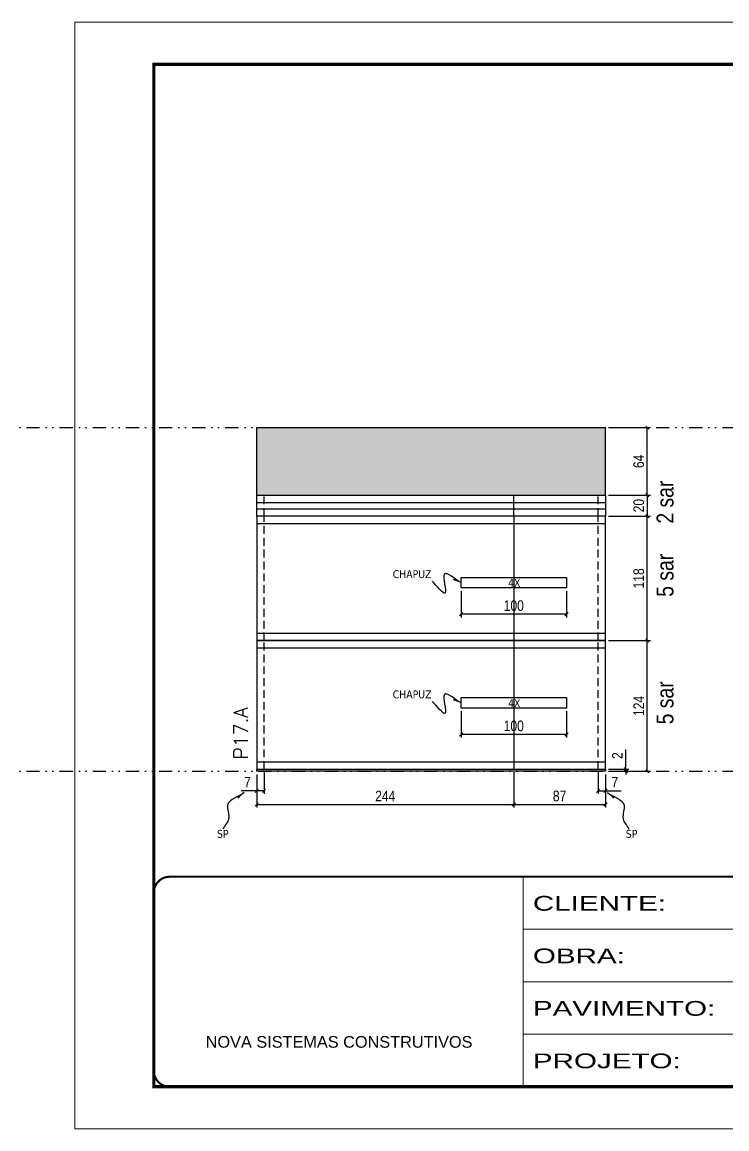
# Model space of a CAD drawing. Header units: millimetres. Extents: x 13777 to 27878, y -21631 to 6985.
# Drawn here: x 17547 to 18216, y 1340 to 2390 of the extents above; entities that cross this region are included whole.
import ezdxf

# ---------------------------------------------------------------- set-up
doc = ezdxf.new("R2010")
doc.units = ezdxf.units.MM
for name, pattern in [('CONTINUO', [0]), ('DASHED', [0.75, 0.5, -0.25]), ('DIVIDE2', [0.625, 0.25, -0.125, 0, -0.125, 0, -0.125]), ('HIDDEN', [0.375, 0.25, -0.125])]:
    doc.linetypes.add(name, pattern=pattern)
for name, color, linetype in [('COTA', 241, 'Continuous'), ('NOMENCLATURA', 7, 'Continuous'), ('Nível', 160, 'Continuous'), ('Painéis', 200, 'Continuous'), ('Romaneio', 10, 'Continuous'), ('SARR_2.2x10', 60, 'Continuous'), ('SARR_2.2x7', 40, 'Continuous'), ('Sarrafo de Pressão', 42, 'HIDDEN'), ('texto', 7, 'Continuous')]:
    doc.layers.add(name, color=color, linetype=linetype)
for name, color, linetype, lineweight in [('Folhas', 255, 'Continuous', 9), ('SARRAFO DE PRESSAO', 251, 'DASHED', 9), ('Texto Seção', 7, 'Continuous', 15)]:
    doc.layers.add(name, color=color, linetype=linetype, lineweight=lineweight)
doc.styles.add('ARIAL', font='arial.ttf')
doc.styles.add('ARIAL_NARROW', font='ARIALN.TTF', dxfattribs={"height": 0.2})
doc.styles.add('COTA TECNICA', font='techl___.ttf', dxfattribs={"height": 10})
doc.styles.add('COTA TECNICA-50', font='techl___.ttf', dxfattribs={"height": 10})
doc.styles.add('REGUA-120', font='ROMANS.shx', dxfattribs={"height": 15})
doc.styles.get("Standard").update_dxf_attribs({"font": 'arial.ttf'})
doc.styles.add('Tecnologia', font='')
doc.styles.get('Tecnologia').set_extended_font_data('Forgotten Futurist')
doc.dimstyles.new('COTA PAINEL-50', dxfattribs={"dimtxt": 10, "dimasz": 3, "dimexe": 3, "dimexo": 3, "dimgap": 3, "dimtad": 1, "dimdec": 1, "dimzin": 12, "dimdsep": 46, "dimtxsty": 'COTA TECNICA-50', "dimblk1": 'OBLIQUE', "dimblk2": 'OBLIQUE', "dimsah": 1, "dimcen": 0.9, "dimclrd": 4, "dimclre": 4, "dimclrt": 240, "dimadec": 1, "dimazin": 3, "dimtfac": 1, "dimtdec": 1, "dimtmove": 0, "dimatfit": 3, "dimfxl": 1, "dimtolj": 1, "dimtzin": 12, "dimarcsym": 0})
doc.dimstyles.new('PAINEL', dxfattribs={"dimtxt": 10, "dimasz": 3, "dimexe": 3, "dimexo": 3, "dimgap": 3, "dimtad": 1, "dimdec": 1, "dimzin": 12, "dimdsep": 46, "dimtxsty": 'COTA TECNICA', "dimblk1": 'OBLIQUE', "dimblk2": 'OBLIQUE', "dimsah": 1, "dimcen": 0.9, "dimclrd": 4, "dimclre": 4, "dimclrt": 240, "dimadec": 1, "dimazin": 3, "dimtfac": 1, "dimtdec": 1, "dimtmove": 0, "dimatfit": 3, "dimfxl": 1, "dimtolj": 1, "dimtzin": 12, "dimarcsym": 0})
doc.dimstyles.get("Standard").update_dxf_attribs({"dimtxt": 0.18, "dimasz": 0.18, "dimexe": 0.18, "dimexo": 0.0625, "dimgap": 0.09, "dimtad": 0, "dimtih": 1, "dimtoh": 1, "dimdec": 4, "dimzin": 0, "dimdsep": 46, "dimtxsty": 'Standard', "dimcen": 0.09, "dimadec": 0, "dimazin": 0, "dimtfac": 1, "dimtdec": 4, "dimtofl": 0, "dimtmove": 0, "dimatfit": 3, "dimfxl": 1, "dimtolj": 1, "dimtzin": 0, "dimarcsym": 0})

# ---------------------------------------------------------------- blocks, each defined once
blk = doc.blocks.new('9999999999')
at = {"color": 30, "linetype": 'CONTINUO'}
for p, q in [((98564.6, 34230.2), (98564.6, 34429.4)), ((98564.6, 34379.6), (99584, 34379.6)), ((98564.6, 34329.8), (99488, 34329.8)), ((99584, 34329.8), (99488, 34329.8)), ((99488, 34329.8), (99488, 34230.2)), ((98564.6, 34280), (99488, 34280))]:
    blk.add_line(p, q, dxfattribs=at)
at = {"color": 30, "linetype": 'CONTINUO', "const_width": 2}
blk.add_lwpolyline([(99584, 34230.2), (99584, 34414.4, 0.414214), (99569, 34429.4), (98229, 34429.4, 0.414214), (98214, 34414.4), (98214, 34245.2, 0.414214), (98229, 34230.2), (99584, 34230.2)], format="xyb", dxfattribs=at)
at = {"layer": 'Folhas'}
blk.add_lwpolyline([(98139, 34190.2), (99624, 34190.2), (99624, 35240.2), (98139, 35240.2)], close=True, dxfattribs=at)
at = {"layer": 'Folhas', "color": 30, "const_width": 3}
blk.add_lwpolyline([(98214, 34230.2), (99584, 34230.2), (99584, 35200.2), (98214, 35200.2)], close=True, dxfattribs=at)
at = {"color": 7, "linetype": 'Continuous', "ltscale": 5, "style": 'ARIAL'}
for s, height, p in [('SKR', 15.48, (98837.7, 34393.1)), ('LEAF LOEFGREN', 15.483, (98837.7, 34343.3)), ('4° SUBSOLO', 15.48, (98837.7, 34293.5)), ('NOVA SISTEMAS CONSTRUTIVOS', 11.059, (98263.2, 34267.2)), ('PILARES', 15.48, (98837.7, 34243.7))]:
    blk.add_text(s, height=height, dxfattribs=at).set_placement(p)
at = {"layer": 'Folhas', "color": 7, "style": 'Tecnologia', "width": 1.5}
for s, p in [('CLIENTE:', (98573.7, 34397.2)), ('OBRA:', (98573.7, 34347.3)), ('PAVIMENTO:', (98573.7, 34297.5)), ('PROJETO:', (98573.7, 34247.7))]:
    blk.add_text(s, height=14, dxfattribs=at).set_placement(p)
blk = doc.blocks.new('_Oblique')
at = {"color": 0, "linetype": 'ByBlock', "lineweight": -2}
blk.add_line((-0.5, -0.5), (0.5, 0.5), dxfattribs=at)
blk = doc.blocks.new('*D464')
at = {"layer": 'COTA', "color": 4, "lineweight": -2, "transparency": 16777216}
for p, q in [((17769.6, 1676.7), (17769.6, 1658.2)), ((17776.6, 1678.7), (17776.6, 1658.2)), ((17769.6, 1661.2), (17754.9, 1661.2)), ((17776.6, 1661.2), (17769.6, 1661.2))]:
    blk.add_line(p, q, dxfattribs=at)
at = {"layer": 'Defpoints', "color": 0, "transparency": 16777216}
for p in [(17776.6, 1681.7), (17769.6, 1679.7), (17769.6, 1661.2)]:
    blk.add_point(p, dxfattribs=at)
at = {"layer": 'COTA', "color": 4, "lineweight": -2, "transparency": 16777216, "xscale": 3, "yscale": 3, "zscale": 3, "rotation": 180}
blk.add_blockref('_Oblique', (17769.6, 1661.2), dxfattribs=at)
at = {"layer": 'COTA', "color": 4, "lineweight": -2, "transparency": 16777216, "xscale": 3, "yscale": 3, "zscale": 3}
blk.add_blockref('_Oblique', (17776.6, 1661.2), dxfattribs=at)
at = {"layer": 'COTA', "color": 240, "transparency": 16777216, "insert": (17760.8, 1669.3), "char_height": 10, "attachment_point": 5, "style": 'COTA TECNICA-50'}
blk.add_mtext('\\A1;7', dxfattribs=at)
blk = doc.blocks.new('*D465')
at = {"layer": 'COTA', "color": 4, "lineweight": -2, "transparency": 16777216}
for p, q in [((18093.6, 1678.7), (18093.6, 1658.2)), ((18100.6, 1676.7), (18100.6, 1658.2)), ((18093.6, 1661.2), (18100.6, 1661.2)), ((18100.6, 1661.2), (18115.4, 1661.2))]:
    blk.add_line(p, q, dxfattribs=at)
at = {"layer": 'Defpoints', "color": 0, "transparency": 16777216}
for p in [(18093.6, 1681.7), (18100.6, 1679.7), (18100.6, 1661.2)]:
    blk.add_point(p, dxfattribs=at)
at = {"layer": 'COTA', "color": 4, "lineweight": -2, "transparency": 16777216, "xscale": 3, "yscale": 3, "zscale": 3, "rotation": 180}
blk.add_blockref('_Oblique', (18093.6, 1661.2), dxfattribs=at)
at = {"layer": 'COTA', "color": 4, "lineweight": -2, "transparency": 16777216, "xscale": 3, "yscale": 3, "zscale": 3}
blk.add_blockref('_Oblique', (18100.6, 1661.2), dxfattribs=at)
at = {"layer": 'COTA', "color": 240, "transparency": 16777216, "insert": (18109.5, 1669.3), "char_height": 10, "attachment_point": 5, "style": 'COTA TECNICA-50'}
blk.add_mtext('\\A1;7', dxfattribs=at)
blk = doc.blocks.new('*D466')
at = {"layer": 'Defpoints', "color": 0, "linetype": 'ByBlock', "transparency": 16777216}
for p in [(18100.6, 1803.7), (18140.3, 1803.7), (18100.6, 1679.7)]:
    blk.add_point(p, dxfattribs=at)
at = {"layer": 'Romaneio', "color": 4, "linetype": 'ByBlock', "lineweight": -2, "transparency": 16777216}
for p, q in [((18103.6, 1803.7), (18143.3, 1803.7)), ((18140.3, 1679.7), (18140.3, 1803.7)), ((18103.6, 1679.7), (18143.3, 1679.7))]:
    blk.add_line(p, q, dxfattribs=at)
at = {"layer": 'Romaneio', "color": 4, "linetype": 'ByBlock', "lineweight": -2, "transparency": 16777216, "xscale": 3, "yscale": 3, "zscale": 3}
for p, rotation in [((18140.3, 1803.7), 90), ((18140.3, 1679.7), 270)]:
    blk.add_blockref('_Oblique', p, dxfattribs=dict(at, rotation=rotation))
at = {"layer": 'Romaneio', "color": 240, "linetype": 'ByBlock', "transparency": 16777216, "insert": (18132.2, 1741.7), "char_height": 10, "attachment_point": 5, "rotation": 90, "style": 'COTA TECNICA'}
blk.add_mtext('\\A1;124', dxfattribs=at)
blk = doc.blocks.new('*D467')
at = {"layer": 'Defpoints', "color": 0, "linetype": 'ByBlock', "transparency": 16777216}
for p in [(18100.6, 1803.7), (18140.3, 1803.7), (18100.6, 1679.7)]:
    blk.add_point(p, dxfattribs=at)
at = {"layer": 'Romaneio', "color": 4, "linetype": 'ByBlock', "lineweight": -2, "transparency": 16777216}
for p, q in [((18103.6, 1803.7), (18143.3, 1803.7)), ((18140.3, 1679.7), (18140.3, 1803.7)), ((18103.6, 1679.7), (18143.3, 1679.7))]:
    blk.add_line(p, q, dxfattribs=at)
at = {"layer": 'Romaneio', "color": 4, "linetype": 'ByBlock', "lineweight": -2, "transparency": 16777216, "xscale": 3, "yscale": 3, "zscale": 3}
for p, rotation in [((18140.3, 1803.7), 90), ((18140.3, 1679.7), 270)]:
    blk.add_blockref('_Oblique', p, dxfattribs=dict(at, rotation=rotation))
at = {"layer": 'Romaneio', "color": 240, "linetype": 'ByBlock', "transparency": 16777216, "insert": (18132.2, 1741.7), "char_height": 10, "attachment_point": 5, "rotation": 90, "style": 'COTA TECNICA'}
blk.add_mtext('\\A1;124', dxfattribs=at)
blk = doc.blocks.new('*D468')
at = {"layer": 'COTA', "color": 4, "lineweight": -2, "transparency": 16777216}
for p, q in [((18103.6, 1921.7), (18143.3, 1921.7)), ((18140.3, 1803.7), (18140.3, 1921.7)), ((18103.6, 1803.7), (18143.3, 1803.7))]:
    blk.add_line(p, q, dxfattribs=at)
at = {"layer": 'Defpoints', "color": 0, "transparency": 16777216}
for p in [(18100.6, 1921.7), (18140.3, 1921.7), (18100.6, 1803.7)]:
    blk.add_point(p, dxfattribs=at)
at = {"layer": 'COTA', "color": 4, "lineweight": -2, "transparency": 16777216, "xscale": 3, "yscale": 3, "zscale": 3}
for p, rotation in [((18140.3, 1921.7), 90), ((18140.3, 1803.7), 270)]:
    blk.add_blockref('_Oblique', p, dxfattribs=dict(at, rotation=rotation))
at = {"layer": 'COTA', "color": 240, "transparency": 16777216, "insert": (18132.2, 1862.7), "char_height": 10, "attachment_point": 5, "rotation": 90, "style": 'COTA TECNICA-50'}
blk.add_mtext('\\A1;118', dxfattribs=at)
blk = doc.blocks.new('*D469')
at = {"layer": 'COTA', "color": 4, "lineweight": -2, "transparency": 16777216}
for p, q in [((18119.9, 1681.7), (18119.9, 1700.5)), ((18103.6, 1681.7), (18122.9, 1681.7)), ((18119.9, 1679.7), (18119.9, 1681.7)), ((18103.6, 1679.7), (18122.9, 1679.7)), ((18119.9, 1679.7), (18119.9, 1676.7))]:
    blk.add_line(p, q, dxfattribs=at)
at = {"layer": 'Defpoints', "color": 0, "transparency": 16777216}
for p in [(18100.6, 1681.7), (18100.6, 1679.7), (18119.9, 1679.7)]:
    blk.add_point(p, dxfattribs=at)
at = {"layer": 'COTA', "color": 4, "lineweight": -2, "transparency": 16777216, "xscale": 3, "yscale": 3, "zscale": 3}
for p, rotation in [((18119.9, 1681.7), 270), ((18119.9, 1679.7), 90)]:
    blk.add_blockref('_Oblique', p, dxfattribs=dict(at, rotation=rotation))
at = {"layer": 'COTA', "color": 240, "transparency": 16777216, "insert": (18111.9, 1694.5), "char_height": 10, "attachment_point": 5, "rotation": 90, "style": 'COTA TECNICA-50'}
blk.add_mtext('\\A1;2', dxfattribs=at)
blk = doc.blocks.new('*D472')
at = {"layer": 'COTA', "color": 4, "lineweight": -2, "transparency": 16777216}
for p, q in [((17769.6, 1676.7), (17769.6, 1645.2)), ((18013.6, 1678.7), (18013.6, 1645.2)), ((17769.6, 1648.2), (18013.6, 1648.2))]:
    blk.add_line(p, q, dxfattribs=at)
at = {"layer": 'Defpoints', "color": 0, "transparency": 16777216}
for p in [(18013.6, 1681.7), (17769.6, 1679.7), (18013.6, 1648.2)]:
    blk.add_point(p, dxfattribs=at)
at = {"layer": 'COTA', "color": 4, "lineweight": -2, "transparency": 16777216, "xscale": 3, "yscale": 3, "zscale": 3, "rotation": 180}
blk.add_blockref('_Oblique', (17769.6, 1648.2), dxfattribs=at)
at = {"layer": 'COTA', "color": 4, "lineweight": -2, "transparency": 16777216, "xscale": 3, "yscale": 3, "zscale": 3}
blk.add_blockref('_Oblique', (18013.6, 1648.2), dxfattribs=at)
at = {"layer": 'COTA', "color": 240, "transparency": 16777216, "insert": (17891.6, 1656.2), "char_height": 10, "attachment_point": 5, "style": 'COTA TECNICA-50'}
blk.add_mtext('\\A1;244', dxfattribs=at)
blk = doc.blocks.new('*D473')
at = {"layer": 'COTA', "color": 4, "lineweight": -2, "transparency": 16777216}
for p, q in [((18013.6, 1678.7), (18013.6, 1645.2)), ((18100.6, 1676.7), (18100.6, 1645.2)), ((18013.6, 1648.2), (18100.6, 1648.2))]:
    blk.add_line(p, q, dxfattribs=at)
at = {"layer": 'Defpoints', "color": 0, "transparency": 16777216}
for p in [(18013.6, 1681.7), (18100.6, 1679.7), (18100.6, 1648.2)]:
    blk.add_point(p, dxfattribs=at)
at = {"layer": 'COTA', "color": 4, "lineweight": -2, "transparency": 16777216, "xscale": 3, "yscale": 3, "zscale": 3, "rotation": 180}
blk.add_blockref('_Oblique', (18013.6, 1648.2), dxfattribs=at)
at = {"layer": 'COTA', "color": 4, "lineweight": -2, "transparency": 16777216, "xscale": 3, "yscale": 3, "zscale": 3}
blk.add_blockref('_Oblique', (18100.6, 1648.2), dxfattribs=at)
at = {"layer": 'COTA', "color": 240, "transparency": 16777216, "insert": (18057.1, 1656.2), "char_height": 10, "attachment_point": 5, "style": 'COTA TECNICA-50'}
blk.add_mtext('\\A1;87', dxfattribs=at)
blk = doc.blocks.new('*D474')
at = {"layer": 'COTA', "color": 4, "linetype": 'ByBlock', "lineweight": -2, "transparency": 16777216}
for p, q in [((17963.6, 1736.6), (17963.6, 1711.6)), ((18063.6, 1736.6), (18063.6, 1711.6)), ((18063.6, 1714.6), (17963.6, 1714.6))]:
    blk.add_line(p, q, dxfattribs=at)
at = {"layer": 'Defpoints', "color": 0, "linetype": 'ByBlock', "transparency": 16777216}
for p in [(17963.6, 1739.6), (18063.6, 1739.6), (17963.6, 1714.6)]:
    blk.add_point(p, dxfattribs=at)
at = {"layer": 'COTA', "color": 4, "linetype": 'ByBlock', "lineweight": -2, "transparency": 16777216, "xscale": 3, "yscale": 3, "zscale": 3, "rotation": 180}
blk.add_blockref('_Oblique', (17963.6, 1714.6), dxfattribs=at)
at = {"layer": 'COTA', "color": 4, "linetype": 'ByBlock', "lineweight": -2, "transparency": 16777216, "xscale": 3, "yscale": 3, "zscale": 3}
blk.add_blockref('_Oblique', (18063.6, 1714.6), dxfattribs=at)
at = {"layer": 'COTA', "color": 240, "linetype": 'ByBlock', "transparency": 16777216, "insert": (18013.6, 1722.7), "char_height": 10, "attachment_point": 5, "style": 'COTA TECNICA'}
blk.add_mtext('\\A1;100', dxfattribs=at)
blk = doc.blocks.new('*D475')
at = {"layer": 'COTA', "color": 4, "linetype": 'ByBlock', "lineweight": -2, "transparency": 16777216}
for p, q in [((17963.6, 1850.6), (17963.6, 1825.7)), ((18063.6, 1850.6), (18063.6, 1825.7)), ((18063.6, 1828.7), (17963.6, 1828.7))]:
    blk.add_line(p, q, dxfattribs=at)
at = {"layer": 'Defpoints', "color": 0, "linetype": 'ByBlock', "transparency": 16777216}
for p in [(17963.6, 1853.6), (18063.6, 1853.6), (17963.6, 1828.7)]:
    blk.add_point(p, dxfattribs=at)
at = {"layer": 'COTA', "color": 4, "linetype": 'ByBlock', "lineweight": -2, "transparency": 16777216, "xscale": 3, "yscale": 3, "zscale": 3, "rotation": 180}
blk.add_blockref('_Oblique', (17963.6, 1828.7), dxfattribs=at)
at = {"layer": 'COTA', "color": 4, "linetype": 'ByBlock', "lineweight": -2, "transparency": 16777216, "xscale": 3, "yscale": 3, "zscale": 3}
blk.add_blockref('_Oblique', (18063.6, 1828.7), dxfattribs=at)
at = {"layer": 'COTA', "color": 240, "linetype": 'ByBlock', "transparency": 16777216, "insert": (18013.6, 1836.8), "char_height": 10, "attachment_point": 5, "style": 'COTA TECNICA'}
blk.add_mtext('\\A1;100', dxfattribs=at)
blk = doc.blocks.new('*D470')
at = {"layer": 'COTA', "color": 4, "lineweight": -2, "transparency": 16777216}
for p, q in [((18103.6, 1941.7), (18143.3, 1941.7)), ((18140.3, 1941.7), (18140.3, 1921.7)), ((18103.6, 1921.7), (18143.3, 1921.7))]:
    blk.add_line(p, q, dxfattribs=at)
at = {"layer": 'Defpoints', "color": 0, "transparency": 16777216}
for p in [(18100.6, 1941.7), (18100.6, 1921.7), (18140.3, 1921.7)]:
    blk.add_point(p, dxfattribs=at)
at = {"layer": 'COTA', "color": 4, "lineweight": -2, "transparency": 16777216, "xscale": 3, "yscale": 3, "zscale": 3}
for p, rotation in [((18140.3, 1941.7), 90), ((18140.3, 1921.7), 270)]:
    blk.add_blockref('_Oblique', p, dxfattribs=dict(at, rotation=rotation))
at = {"layer": 'COTA', "color": 240, "transparency": 16777216, "insert": (18132.2, 1931.7), "char_height": 10, "attachment_point": 5, "rotation": 90, "style": 'COTA TECNICA'}
blk.add_mtext('\\A1;20', dxfattribs=at)
blk = doc.blocks.new('*D471')
at = {"layer": 'COTA', "color": 4, "lineweight": -2, "transparency": 16777216}
for p, q in [((18103.6, 2005.7), (18143.3, 2005.7)), ((18140.3, 1941.7), (18140.3, 2005.7)), ((18103.6, 1941.7), (18143.3, 1941.7))]:
    blk.add_line(p, q, dxfattribs=at)
at = {"layer": 'Defpoints', "color": 0, "transparency": 16777216}
for p in [(18100.6, 2005.7), (18140.3, 2005.7), (18100.6, 1941.7)]:
    blk.add_point(p, dxfattribs=at)
at = {"layer": 'COTA', "color": 4, "lineweight": -2, "transparency": 16777216, "xscale": 3, "yscale": 3, "zscale": 3}
for p, rotation in [((18140.3, 2005.7), 90), ((18140.3, 1941.7), 270)]:
    blk.add_blockref('_Oblique', p, dxfattribs=dict(at, rotation=rotation))
at = {"layer": 'COTA', "color": 240, "transparency": 16777216, "insert": (18132.2, 1973.7), "char_height": 10, "attachment_point": 5, "rotation": 90, "style": 'COTA TECNICA'}
blk.add_mtext('\\A1;64', dxfattribs=at)

msp = doc.modelspace()

# ---------------------------------------------------------------- hatches: boundary and pattern name
at = {"layer": 'COTA'}
h = msp.add_hatch(dxfattribs=at)
h.set_pattern_fill('AR-CONC', color=256, scale=0.03)
h.set_pattern_definition([(50, (-144.7666, -3455.7253), (5.4655401, -0.4781726), [0.5715, -6.2865]), (355, (-144.7666, -3455.7253), (-1.0573026, 5.7317054), [0.4572, -5.0292175]), (100.451445, (-144.311, -3455.765), (4.4082374, 5.2535326), [0.4857003, -5.3427073]), (46.1842, (-144.7666, -3454.201), (8.1323712, -1.2612698), [0.85725, -9.42975]), (96.635558, (-144.089, -3454.3064), (7.122124, 7.4227837), [0.7285507, -8.0140682]), (351.18415, (-144.767, -3454.201), (7.122124, 7.4227837), [0.685799, -7.543792]), (21, (-144.0046, -3454.5823), (4.5484317, -3.0679559), [0.5715, -6.2865]), (326, (-144.0046, -3454.5823), (1.8540609, 5.525639), [0.4572, -5.0292]), (71.451445, (-143.6256, -3454.838), (6.4024926, 2.457683), [0.4857003, -5.3426981]), (37.5, (-144.7666, -3455.7253), (0.0926581, 2.53665117), [0, -4.96824, 0, -5.1054, 0, -5.04825]), (7.5, (-144.7666, -3455.7253), (2.00458988, 3.00541724), [0, -2.91084, 0, -4.85394, 0, -1.92405]), (327.5, (-146.4659, -3455.7253), (4.06771786, -0.17186232), [0, -1.905, 0, -5.9436, 0, -7.8867]), (317.5, (-147.228, -3455.7253), (4.44387544, 0.7627947), [0, -2.4765, 0, -3.94716, 0, -5.6007])])
h.paths.add_polyline_path([(17769.65, 2005.71), (17769.65, 1941.71), (18100.65, 1941.71), (18100.65, 2005.71)])

# ---------------------------------------------------------------- linework, layer by layer
at = {"layer": 'COTA', "linetype": 'ByBlock'}
for p, q in [((17769.65, 1941.71), (17769.65, 2005.71)), ((17769.65, 2005.71), (18100.65, 2005.71)), ((18100.65, 1941.71), (18100.65, 2005.71)), ((18100.65, 1941.71), (18100.65, 2005.71))]:
    msp.add_line(p, q, dxfattribs=at)
at = {"layer": 'Nível', "color": 4, "linetype": 'DIVIDE2', "ltscale": 50}
for p, q in [((13777.11, 2005.71), (21531.15, 2005.71)), ((13777.11, 1679.71), (21531.15, 1679.71))]:
    msp.add_line(p, q, dxfattribs=at)
at = {"layer": 'Painéis'}
for q in [(18013.65, 1941.71), (18013.65, 1681.71)]:
    msp.add_line((18013.65, 1921.71), q, dxfattribs=at)
for points in [[(17769.65, 1941.71), (18100.65, 1941.71), (18100.65, 1921.71), (17769.65, 1921.71)], [(18100.65, 1921.71), (17769.65, 1921.71), (17769.65, 1803.71), (18100.65, 1803.71)], [(18100.65, 1803.71), (17769.65, 1803.71), (17769.65, 1681.71), (18100.65, 1681.71)], [(18100.65, 1679.71), (17769.65, 1679.71), (17769.65, 1681.71), (18100.65, 1681.71)]]:
    msp.add_lwpolyline(points, close=True, dxfattribs=at)
at = {"layer": 'SARR_2.2x10'}
for points in [[(17963.65, 1863.63), (18063.65, 1863.63), (18063.65, 1853.63), (17963.65, 1853.63)], [(17963.65, 1749.55), (18063.65, 1749.55), (18063.65, 1739.55), (17963.65, 1739.55)]]:
    msp.add_lwpolyline(points, close=True, dxfattribs=at)
at = {"layer": 'SARR_2.2x7'}
for p, q in [((17769.65, 1934.71), (18013.65, 1934.71)), ((18013.65, 1934.71), (18100.65, 1934.71)), ((17769.65, 1928.71), (18013.65, 1928.71)), ((18013.65, 1928.71), (18100.65, 1928.71)), ((17769.65, 1914.71), (18013.65, 1914.71)), ((18013.65, 1914.71), (18100.65, 1914.71)), ((17769.65, 1810.71), (18013.65, 1810.71)), ((18013.65, 1810.71), (18100.65, 1810.71)), ((17769.65, 1796.71), (18013.65, 1796.71)), ((18013.65, 1796.71), (18100.65, 1796.71)), ((17769.65, 1688.71), (18013.65, 1688.71)), ((18013.65, 1688.71), (18100.65, 1688.71))]:
    msp.add_line(p, q, dxfattribs=at)
at = {"layer": 'Sarrafo de Pressão', "ltscale": 30}
for p, q in [((17776.65, 1921.71), (17776.65, 1941.71)), ((18093.65, 1921.71), (18093.65, 1941.71)), ((17776.65, 1803.71), (17776.65, 1921.71)), ((18093.65, 1803.71), (18093.65, 1921.71)), ((17776.65, 1681.71), (17776.65, 1803.71)), ((18093.65, 1681.71), (18093.65, 1803.71))]:
    msp.add_line(p, q, dxfattribs=at)

# ---------------------------------------------------------------- block references
at = {"layer": 'SARRAFO DE PRESSAO', "color": 6, "linetype": 'ByBlock'}
msp.add_blockref('9999999999', (-80542.01, -32849.78), dxfattribs=at)

# ---------------------------------------------------------------- texts
at = {"layer": 'NOMENCLATURA', "style": 'ARIAL_NARROW'}
for s, p in [('2 sar', (18165.16, 1914.67)), ('5 sar', (18165.16, 1845.23)), ('5 sar', (18165.16, 1724.23))]:
    msp.add_text(s, height=16, rotation=90, dxfattribs=at).set_placement(p)
at = {"layer": 'texto', "color": 0, "char_height": 7.5, "attachment_point": 5}
for s, insert in [('{\\fTahoma|b0|i0|c0|p34;\\C4;CHAPUZ}', (17917.09, 1866.65)), ('{\\fTahoma|b0|i0|c0|p34;\\C4;4X}', (18014.04, 1858.34)), ('{\\fTahoma|b0|i0|c0|p34;\\C4;CHAPUZ}', (17917.09, 1752.57)), ('{\\fTahoma|b0|i0|c0|p34;\\C4;4X}', (18014.04, 1744.26)), ('{\\fTahoma|b0|i0|c0|p34;\\C4;SP}', (17737.4, 1620.22)), ('{\\fTahoma|b0|i0|c0|p34;\\C4;SP}', (18125.42, 1620.22))]:
    msp.add_mtext(s, dxfattribs=dict(at, insert=insert))
at = {"layer": 'Texto Seção', "insert": (17761.03, 1690.96), "char_height": 13, "width": 285.3299, "attachment_point": 7, "rotation": 90, "style": 'REGUA-120'}
msp.add_mtext('P17.A', dxfattribs=at)

# ---------------------------------------------------------------- dimensions: what is measured, and where the dimension line sits
at = {"layer": 'COTA'}
for base, p1, p2, angle, dimstyle, picture, middle in [((18140.29, 2005.71), (18100.65, 1941.71), (18100.65, 2005.71), 90, 'PAINEL', '*D471', (18132.18, 1973.71)), ((18140.29, 1921.71), (18100.65, 1803.71), (18100.65, 1921.71), 90, 'COTA PAINEL-50', '*D468', (18132.19, 1862.71)), ((17769.65, 1661.2), (17776.65, 1681.71), (17769.65, 1679.71), 180, 'COTA PAINEL-50', '*D464', (17760.78, 1669.27))]:
    dim = msp.add_linear_dim(base=base, p1=p1, p2=p2, angle=angle, dimstyle=dimstyle, dxfattribs=at)
    dim.commit()
    dim.dimension.update_dxf_attribs({"geometry": picture, "text_midpoint": middle})
for base, p1, p2, dimstyle, picture, middle in [((18140.29, 1921.71), (18100.65, 1941.71), (18100.65, 1921.71), 'PAINEL', '*D470', (18140.29, 1931.71)), ((18119.9, 1679.71), (18100.65, 1681.71), (18100.65, 1679.71), 'COTA PAINEL-50', '*D469', (18119.9, 1694.46))]:
    dim = msp.add_linear_dim(base=base, p1=p1, p2=p2, angle=90, dimstyle=dimstyle, dxfattribs=at)
    dim.commit()
    dim.dimension.update_dxf_attribs({"geometry": picture, "text_midpoint": middle, "dimtype": 160})
at = {"layer": 'COTA', "linetype": 'ByBlock'}
for base, p1, p2, picture, middle in [((17963.65, 1828.71), (18063.65, 1853.63), (17963.65, 1853.63), '*D475', (18013.65, 1836.81)), ((17963.65, 1714.63), (18063.65, 1739.55), (17963.65, 1739.55), '*D474', (18013.65, 1722.73))]:
    dim = msp.add_linear_dim(base=base, p1=p1, p2=p2, dimstyle='PAINEL', dxfattribs=at)
    dim.commit()
    dim.dimension.update_dxf_attribs({"geometry": picture, "text_midpoint": middle})
at = {"layer": 'COTA'}
for base, p1, p2, picture, middle in [((18013.65, 1648.15), (17769.65, 1679.71), (18013.65, 1681.71), '*D472', (17891.65, 1656.23)), ((18100.65, 1648.15), (18013.65, 1681.71), (18100.65, 1679.71), '*D473', (18057.15, 1656.25)), ((18100.65, 1661.2), (18093.65, 1681.71), (18100.65, 1679.71), '*D465', (18109.51, 1669.27))]:
    dim = msp.add_linear_dim(base=base, p1=p1, p2=p2, dimstyle='COTA PAINEL-50', dxfattribs=at)
    dim.commit()
    dim.dimension.update_dxf_attribs({"geometry": picture, "text_midpoint": middle})
at = {"layer": 'Romaneio', "linetype": 'ByBlock'}
for picture in ['*D466', '*D467']:
    dim = msp.add_aligned_dim(p1=(18100.65, 1679.71), p2=(18100.65, 1803.71), distance=-39.64, dimstyle='PAINEL', dxfattribs=at)
    dim.commit()
    dim.dimension.update_dxf_attribs({"geometry": picture, "text_midpoint": (18132.21, 1741.71)})

# ---------------------------------------------------------------- leaders
at = {"layer": 'COTA', "path_type": 1}
for points in [[(17963.65, 1858.63), (17947.86, 1866.65), (17948.45, 1848.78), (17936.01, 1859.92)], [(17963.65, 1744.55), (17947.86, 1752.57), (17948.45, 1734.7), (17936.01, 1745.84)], [(17757.82, 1659.53), (17742.03, 1647.69), (17742.96, 1634.69), (17737.4, 1624.91)], [(18102.47, 1659.53), (18118.26, 1647.69), (18117.33, 1634.69), (18122.89, 1624.91)]]:
    msp.add_leader(points, dimstyle='Standard', override={"dimasz": 8}, dxfattribs=at)

doc.saveas('drawing.dxf')
